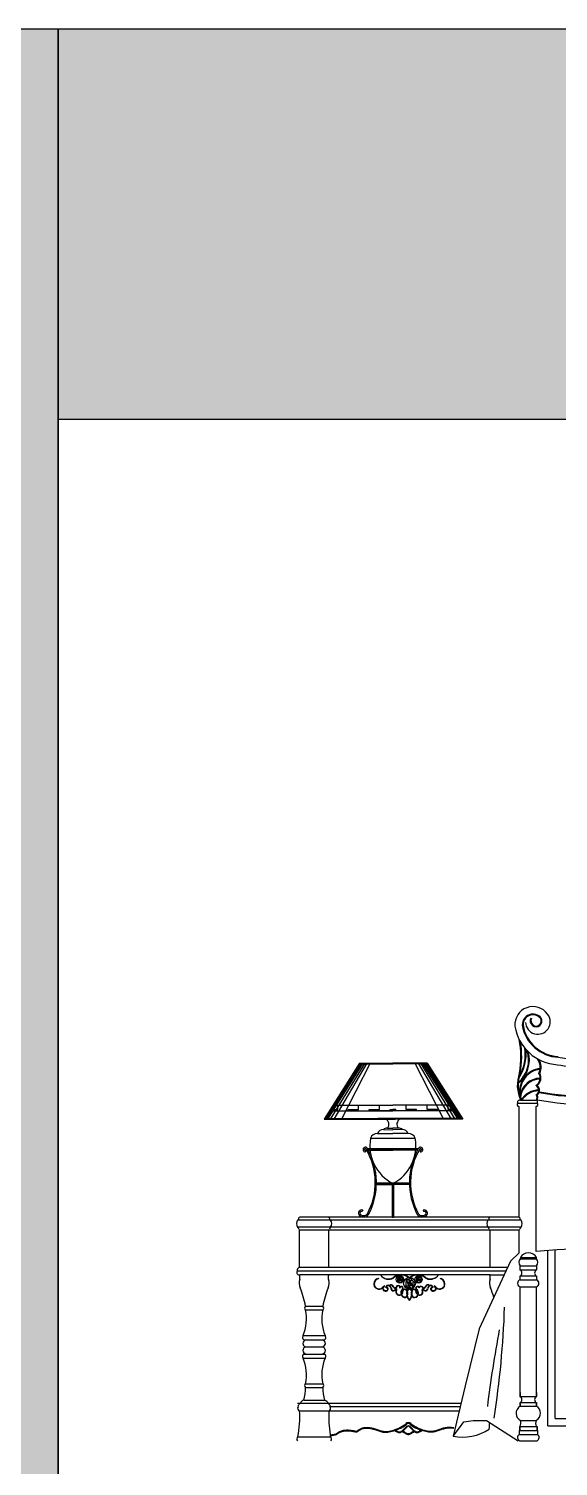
# Model space of a CAD drawing. Header units: millimetres. Extents: x 6388 to 59789, y -18725 to 8137.
# Drawn here: x 10038 to 11457, y 4280 to 8137 of the extents above; entities that cross this region are included whole.
import ezdxf

# ---------------------------------------------------------------- set-up
doc = ezdxf.new("R2010")
doc.units = ezdxf.units.MM
doc.layers.add('www.cad-blocks.net', color=7, linetype='Continuous')

# ---------------------------------------------------------------- blocks, each defined once
blk = doc.blocks.new('A$C705A3933')
for p, q in [((169.2, 1012.9), (73.8, 863.1)), ((169.2, 1012.9), (258.3, 1012.9)), ((350.1, 1012.9), (258.3, 1012.9)), ((350.1, 1012.9), (445.5, 863.1)), ((265.9, 889.1), (258.3, 889.1)), ((265.9, 885.6), (265.9, 889.1)), ((294, 889.1), (294, 900.5)), ((322, 889.1), (294, 889.1)), ((322, 885.6), (322, 889.1)), ((350.1, 889.1), (350.1, 900.5)), ((378.2, 889.1), (350.1, 889.1)), ((378.2, 885.6), (378.2, 889.1)), ((406.3, 889.1), (406.3, 900.5)), ((428.9, 889.1), (406.3, 889.1)), ((593.9, 906.1), (644.9, 906.1)), ((601.6, 913.5), (596, 913.5)), ((596, 896.8), (596, 600.1)), ((601.6, 913.5), (642.6, 913.5)), ((642.6, 508.3), (642.6, 896.8)), ((73.8, 863.1), (264.4, 863.1)), ((402.9, 863.1), (258.3, 863.1)), ((184.6, 779.1), (185, 775.3)), ((332.2, 779.1), (331.9, 775.3)), ((214, 687.7), (258.3, 687.7)), ((302.7, 691.5), (214.1, 691.5)), ((214.1, 691.5), (258.3, 691.5)), ((256.5, 691.1), (256.5, 600.1)), ((302.8, 687.7), (258.3, 687.7)), ((260.2, 691.2), (260.2, 600.1)), ((177.7, 618.7), (176.2, 615.3)), ((339.1, 618.7), (340.6, 615.3)), ((601.9, 592.1), (2.9, 592.1)), ((596.2, 600.1), (8.5, 600.1)), ((256.5, 600.1), (260.2, 600.1)), ((601.9, 573.1), (2.9, 573.1)), ((596.5, 565.1), (8.3, 565.1)), ((8.3, 465.1), (8.3, 565.1)), ((86.1, 565.1), (86.1, 465.1)), ((518.7, 565.1), (518.7, 465.1)), ((596.5, 504.4), (596.5, 565.1)), ((596.5, 504.4), (574, 481.9)), ((673.9, 40), (673.9, 510.1)), ((693.9, 60), (693.9, 511.2)), ((566.1, 465.1), (8.3, 465.1)), ((574, 481.9), (489.3, 300.6)), ((599.3, 488.5), (643.3, 488.5)), ((599.3, 469.3), (643.3, 469.3)), ((599.3, 458.4), (599.3, 469.3)), ((600.3, 491.4), (643.3, 491.4)), ((600.3, 491.4), (600.3, 488.5)), ((643.2, 488.5), (643.3, 488.5)), ((643.2, 469.3), (643.2, 458.4)), ((643.2, 469.3), (643.3, 469.3)), ((643.3, 488.5), (643.3, 491.4)), ((561.5, 455.1), (1.3, 455.1)), ((88.7, 445.1), (8.9, 445.1)), ((8.9, 433.4), (8.9, 445.1)), ((225.3, 445.1), (85.5, 445.1)), ((85.5, 433.4), (85.5, 445.1)), ((381.1, 445.1), (225.3, 445.1)), ((282.5, 441.3), (268.5, 438.2)), ((271.6, 438.9), (270.1, 426.1)), ((281.8, 429.4), (270.4, 428.3)), ((270.4, 428.3), (280.7, 424)), ((271.9, 438.9), (275.1, 428.8)), ((283.3, 436.6), (271.9, 438.9)), ((277.6, 437.7), (273.9, 432.4)), ((281.8, 429.4), (274.2, 432.9)), ((281.8, 429.4), (277.6, 437.7)), ((286.7, 433.3), (279.3, 440.6)), ((283.3, 436.6), (280.7, 424)), ((280.7, 424), (286.9, 433.6)), ((311.7, 435.5), (289.3, 430.5)), ((294.2, 431.6), (291.8, 411.2)), ((294.7, 431.7), (299.8, 415.5)), ((313, 428), (294.7, 431.7)), ((303.8, 429.9), (297.9, 421.3)), ((310.6, 416.6), (303.8, 429.9)), ((318.3, 422.8), (306.5, 434.4)), ((313, 428), (308.8, 407.8)), ((331.4, 445.1), (317.7, 445.1)), ((332.3, 440.9), (318.3, 437.7)), ((321.4, 438.4), (319.9, 425.7)), ((331.6, 429), (320.2, 427.8)), ((320.2, 427.8), (330.5, 423.5)), ((321.7, 438.5), (324.9, 428.3)), ((333.1, 436.1), (321.7, 438.5)), ((327.4, 437.3), (323.7, 431.9)), ((331.6, 429), (324, 432.4)), ((331.6, 429), (327.4, 437.3)), ((336.5, 432.9), (329.1, 440.1)), ((333.1, 436.1), (330.5, 423.5)), ((330.5, 423.5), (336.7, 433.2)), ((519.3, 445.1), (381.1, 445.1)), ((516.1, 445.1), (556.8, 445.1)), ((519.3, 433.4), (519.3, 445.1)), ((599.1, 458.5), (643.5, 458.5)), ((599.3, 442.3), (643.2, 442.3)), ((599.3, 432.2), (599.3, 442.3)), ((599.3, 432.2), (643.3, 432.2)), ((643.2, 442.3), (643.2, 432.2)), ((643.2, 432.2), (643.3, 432.2)), ((310.6, 416.6), (292.2, 414.7)), ((292.2, 414.7), (308.8, 407.8)), ((295.6, 400.8), (302.6, 407.3)), ((296.2, 402.8), (302.6, 408.8)), ((310.6, 416.6), (298.5, 422)), ((302.6, 408.8), (309, 402.8)), ((302.6, 407.3), (309.6, 400.8)), ((308.8, 407.8), (318.6, 423.3)), ((599.3, 413), (643.3, 413)), ((599.3, 118.8), (599.3, 413)), ((643.2, 413), (643.3, 413)), ((643.2, 118.8), (643.2, 413)), ((24, 360.8), (70.4, 360.8)), ((24.1, 351), (70.3, 351)), ((17.8, 282.1), (76.6, 282.1)), ((20.6, 270.7), (73.8, 270.7)), ((489.3, 300.6), (452, 147.5)), ((19.7, 232.6), (74.7, 232.6)), ((24.6, 251.7), (69.8, 251.7)), ((17.8, 222), (76.6, 222)), ((24, 143.3), (70.4, 143.3)), ((24.1, 153.1), (70.3, 153.1)), ((452, 147.5), (420, 12.5)), ((599.1, 119), (643.5, 119)), ((599.3, 129.7), (599.3, 118.8)), ((643.2, 129.7), (643.2, 118.8)), ((643.2, 129.7), (643.3, 129.7)), ((440.8, 100.1), (2.6, 100.1)), ((8.1, 80.1), (436, 80.1)), ((84.7, 100.2), (9.6, 100.2)), ((19.3, 108.8), (75.1, 108.8)), ((438.7, 91.4), (90.2, 91.4)), ((599.3, 102.7), (643.2, 102.7)), ((599.3, 102.7), (599.3, 92.6)), ((599.3, 92.6), (599.3, 102.7)), ((599.3, 92.6), (643.3, 92.6)), ((643.2, 92.6), (643.2, 102.7)), ((643.2, 102.7), (643.2, 92.6)), ((643.2, 92.6), (643.3, 92.6)), ((278.8, 36.5), (283.5, 39)), ((283.5, 39), (288, 41.7)), ((284.9, 25.5), (299.1, 40.2)), ((288, 41.7), (290.9, 43.6)), ((299.1, 40.2), (293.6, 37.3)), ((314.2, 25.5), (300, 40.2)), ((305.6, 37.3), (300, 40.2)), ((311.2, 41.7), (308.4, 43.6)), ((315.8, 39), (311.2, 41.7)), ((320.5, 36.5), (315.8, 39)), ((436.9, 34.7), (449, 50.8)), ((449, 50.8), (473.2, 54.8)), ((473.2, 54.8), (509.5, 54.8)), ((509.5, 54.8), (594.5, 0)), ((599.3, 54.4), (643.2, 54.4)), ((673.9, 40), (2411.3, 40)), ((693.9, 60), (2391.3, 60)), ((3.3, 10.8), (91.1, 10.8)), ((90.1, 15.9), (91.2, 16)), ((90.5, 14), (91.3, 14)), ((91.2, 16), (95.7, 16.5)), ((91.3, 14), (95.9, 14.5)), ((95.7, 16.5), (99.2, 16.9)), ((95.9, 14.5), (99.5, 15)), ((99.2, 16.9), (102, 17.4)), ((99.5, 15), (102.4, 15.5)), ((102, 17.4), (104.2, 18)), ((102.4, 15.5), (104.8, 16.1)), ((104.2, 18), (105.9, 18.7)), ((104.8, 16.1), (106.7, 16.8)), ((105.9, 18.7), (107.3, 19.3)), ((106.7, 16.8), (108.3, 17.6)), ((107.3, 19.3), (108.6, 20.1)), ((108.3, 17.6), (109.7, 18.4)), ((108.6, 20.1), (109.9, 20.9)), ((109.7, 18.4), (111, 19.3)), ((109.9, 20.9), (111.3, 21.8)), ((111, 19.3), (112.4, 20.1)), ((111.3, 21.8), (112.7, 22.7)), ((112.4, 20.1), (113.8, 21.1)), ((112.7, 22.7), (114.2, 23.7)), ((113.8, 21.1), (115.3, 21.9)), ((114.2, 23.7), (115.8, 24.6)), ((115.3, 21.9), (116.8, 22.8)), ((115.8, 24.6), (117.5, 25.4)), ((116.8, 22.8), (118.4, 23.6)), ((117.5, 25.4), (119.3, 26.2)), ((118.4, 23.6), (120.1, 24.4)), ((119.3, 26.2), (121.2, 27)), ((120.1, 24.4), (121.9, 25.1)), ((121.2, 27), (123.3, 27.6)), ((121.9, 25.1), (123.8, 25.6)), ((123.3, 27.6), (125.5, 28.1)), ((123.8, 25.6), (125.9, 26.1)), ((125.5, 28.1), (127.7, 28.4)), ((125.9, 26.1), (128, 26.5)), ((127.7, 28.4), (130.1, 28.7)), ((128, 26.5), (130.3, 26.7)), ((130.1, 28.7), (132.6, 28.9)), ((130.3, 26.7), (132.7, 26.9)), ((132.6, 28.9), (135.1, 29)), ((132.7, 26.9), (135.1, 27)), ((135.1, 29), (137.6, 29)), ((135.1, 27), (137.6, 27)), ((137.6, 29), (140.2, 28.9)), ((137.6, 27), (140.1, 26.9)), ((140.1, 26.9), (142.6, 26.7)), ((140.2, 28.9), (142.8, 28.7)), ((142.6, 26.7), (145.1, 26.4)), ((142.8, 28.7), (145.4, 28.4)), ((145.1, 26.4), (147.6, 26)), ((145.4, 28.4), (147.9, 28)), ((147.6, 26), (149.9, 25.7)), ((147.9, 28), (150.3, 27.7)), ((149.9, 25.7), (152.1, 25.3)), ((150.3, 27.7), (152.5, 27.3)), ((152.1, 25.3), (154.1, 24.9)), ((152.5, 27.3), (154.5, 26.9)), ((154.1, 24.9), (155.9, 24.6)), ((154.5, 26.9), (156.3, 26.5)), ((155.9, 24.6), (157.4, 24.3)), ((156.3, 26.5), (157.8, 26.2)), ((157.4, 24.3), (158.6, 24)), ((157.8, 26.2), (158.9, 26)), ((158.6, 24), (159.6, 23.8)), ((158.9, 26), (159.8, 25.8)), ((159.6, 23.8), (160.5, 23.7)), ((159.8, 25.8), (160.5, 25.7)), ((160.5, 25.7), (161.1, 25.8)), ((160.5, 23.7), (161.4, 23.8)), ((161.1, 25.8), (161.6, 25.9)), ((161.4, 23.8), (162.4, 24)), ((161.6, 25.9), (162.1, 26.2)), ((162.1, 26.2), (162.7, 26.6)), ((162.4, 24), (163.2, 24.5)), ((162.7, 26.6), (163.4, 27.1)), ((163.2, 24.5), (163.9, 25)), ((163.4, 27.1), (164.2, 27.8)), ((163.9, 25), (164.6, 25.5)), ((164.2, 27.8), (165.3, 28.6)), ((164.6, 25.5), (165.4, 26.2)), ((165.3, 28.6), (166.5, 29.4)), ((165.4, 26.2), (166.5, 27)), ((166.5, 29.4), (167.9, 30.4)), ((166.5, 27), (167.6, 27.8)), ((167.6, 27.8), (169, 28.7)), ((167.9, 30.4), (169.4, 31.3)), ((169, 28.7), (170.4, 29.6)), ((169.4, 31.3), (171.1, 32.2)), ((170.4, 29.6), (172, 30.4)), ((171.1, 32.2), (172.9, 33.1)), ((172, 30.4), (173.7, 31.3)), ((172.9, 33.1), (174.9, 33.9)), ((173.7, 31.3), (175.5, 32)), ((174.9, 33.9), (176.9, 34.5)), ((175.5, 32), (177.4, 32.6)), ((176.9, 34.5), (179, 35.1)), ((177.4, 32.6), (179.5, 33.1)), ((179, 35.1), (181.3, 35.5)), ((179.5, 33.1), (181.6, 33.5)), ((181.3, 35.5), (183.6, 35.8)), ((181.6, 33.5), (183.8, 33.8)), ((183.6, 35.8), (185.9, 35.9)), ((183.8, 33.8), (186, 33.9)), ((185.9, 35.9), (188.3, 36)), ((186, 33.9), (188.3, 34)), ((188.3, 36), (190.8, 35.9)), ((188.3, 34), (190.7, 33.9)), ((190.7, 33.9), (193.1, 33.8)), ((190.8, 35.9), (193.3, 35.8)), ((193.1, 33.8), (195.5, 33.5)), ((193.3, 35.8), (195.8, 35.5)), ((195.5, 33.5), (197.9, 33.2)), ((195.8, 35.5), (198.3, 35.1)), ((197.9, 33.2), (200.4, 32.7)), ((198.3, 35.1), (200.8, 34.7)), ((200.4, 32.7), (202.8, 32.1)), ((200.8, 34.7), (203.3, 34.1)), ((202.8, 32.1), (205.3, 31.5)), ((203.3, 34.1), (205.8, 33.4)), ((205.3, 31.5), (207.8, 30.8)), ((205.8, 33.4), (208.4, 32.7)), ((207.8, 30.8), (210.3, 30)), ((208.4, 32.7), (210.9, 31.9)), ((210.3, 30), (212.8, 29.2)), ((210.9, 31.9), (213.5, 31.1)), ((212.8, 29.2), (215.3, 28.3)), ((213.5, 31.1), (216, 30.2)), ((215.3, 28.3), (217.9, 27.4)), ((216, 30.2), (218.6, 29.2)), ((217.9, 27.4), (220.5, 26.4)), ((218.6, 29.2), (221.1, 28.3)), ((220.5, 26.4), (223.2, 25.5)), ((221.1, 28.3), (223.8, 27.4)), ((223.2, 25.5), (226, 24.7)), ((223.8, 27.4), (226.5, 26.6)), ((226, 24.7), (228.8, 24)), ((226.5, 26.6), (229.3, 26)), ((228.8, 24), (231.8, 23.4)), ((229.3, 26), (232.1, 25.4)), ((231.8, 23.4), (234.9, 23)), ((232.1, 25.4), (235.1, 25)), ((234.9, 23), (238.2, 22.9)), ((235.1, 25), (238.2, 24.9)), ((238.2, 24.9), (241.5, 24.9)), ((238.2, 22.9), (241.5, 22.9)), ((241.5, 24.9), (244.9, 25.2)), ((241.5, 22.9), (245.1, 23.2)), ((244.9, 25.2), (248.4, 25.7)), ((245.1, 23.2), (248.8, 23.7)), ((248.4, 25.7), (252.2, 26.4)), ((248.8, 23.7), (252.6, 24.5)), ((252.2, 26.4), (256.1, 27.4)), ((252.6, 24.5), (256.6, 25.5)), ((256.1, 27.4), (260.3, 28.7)), ((256.6, 25.5), (260.9, 26.8)), ((260.3, 28.7), (264.6, 30.3)), ((260.9, 26.8), (265.3, 28.4)), ((264.6, 30.3), (269.3, 32.1)), ((265.3, 28.4), (265.8, 28.5)), ((269.3, 32.1), (274, 34.2)), ((274, 34.2), (278.8, 36.5)), ((282.7, 26), (293.6, 37.3)), ((316.5, 26), (305.6, 37.3)), ((325.3, 34.2), (320.5, 36.5)), ((330, 32.1), (325.3, 34.2)), ((334.7, 30.3), (330, 32.1)), ((334, 28.4), (333.5, 28.5)), ((338.4, 26.8), (334, 28.4)), ((339, 28.7), (334.7, 30.3)), ((342.7, 25.5), (338.4, 26.8)), ((343.2, 27.4), (339, 28.7)), ((346.7, 24.5), (342.7, 25.5)), ((347.1, 26.4), (343.2, 27.4)), ((350.5, 23.7), (346.7, 24.5)), ((350.9, 25.7), (347.1, 26.4)), ((354.2, 23.2), (350.5, 23.7)), ((354.4, 25.2), (350.9, 25.7)), ((357.8, 22.9), (354.2, 23.2)), ((357.8, 24.9), (354.4, 25.2)), ((361.1, 24.9), (357.8, 24.9)), ((361.1, 22.9), (357.8, 22.9)), ((364.2, 25), (361.1, 24.9)), ((364.4, 23), (361.1, 22.9)), ((367.2, 25.4), (364.2, 25)), ((367.5, 23.4), (364.4, 23)), ((370, 26), (367.2, 25.4)), ((370.5, 24), (367.5, 23.4)), ((372.8, 26.6), (370, 26)), ((373.3, 24.7), (370.5, 24)), ((375.5, 27.4), (372.8, 26.6)), ((376.1, 25.5), (373.3, 24.7)), ((378.2, 28.3), (375.5, 27.4)), ((378.8, 26.4), (376.1, 25.5)), ((380.7, 29.2), (378.2, 28.3)), ((381.4, 27.4), (378.8, 26.4)), ((383.3, 30.2), (380.7, 29.2)), ((384, 28.3), (381.4, 27.4)), ((385.8, 31.1), (383.3, 30.2)), ((386.5, 29.2), (384, 28.3)), ((388.4, 31.9), (385.8, 31.1)), ((389, 30), (386.5, 29.2)), ((390.9, 32.7), (388.4, 31.9)), ((391.5, 30.8), (389, 30)), ((393.5, 33.4), (390.9, 32.7)), ((394, 31.5), (391.5, 30.8)), ((396, 34.1), (393.5, 33.4)), ((396.5, 32.1), (394, 31.5)), ((398.5, 34.7), (396, 34.1)), ((398.9, 32.7), (396.5, 32.1)), ((401, 35.1), (398.5, 34.7)), ((401.4, 33.2), (398.9, 32.7)), ((403.5, 35.5), (401, 35.1)), ((403.8, 33.5), (401.4, 33.2)), ((406, 35.8), (403.5, 35.5)), ((406.2, 33.8), (403.8, 33.5)), ((408.5, 35.9), (406, 35.8)), ((408.6, 33.9), (406.2, 33.8)), ((411, 36), (408.5, 35.9)), ((411, 34), (408.6, 33.9)), ((413.4, 35.9), (411, 36)), ((413.3, 33.9), (411, 34)), ((415.5, 33.8), (413.3, 33.9)), ((415.7, 35.8), (413.4, 35.9)), ((421.9, 33), (415.5, 33.8)), ((422.1, 35), (415.7, 35.8)), ((420, 12.5), (436.9, 34.7)), ((420, 12.5), (420.3, 12.6)), ((597, 27.4), (646.2, 27.4)), ((597, 27.4), (597, 16.5)), ((597, 16.5), (646.2, 16.5)), ((598.3, 27.4), (598.3, 38.3)), ((598.3, 38.3), (598.3, 27.4)), ((598.3, 38.2), (644.9, 38.2)), ((598.3, 0.1), (644.9, 0.1)), ((644.9, 27.4), (644.9, 38.3)), ((644.9, 38.3), (644.9, 27.4)), ((646.2, 27.4), (646.2, 16.5))]:
    blk.add_line(p, q)
at = {"linetype": 'ByBlock', "ltscale": 5000}
for p, q in [((171.8, 1012.9), (76.4, 863.1)), ((172.7, 1012.9), (77.2, 863.1)), ((173.6, 1012.9), (78.1, 863.1)), ((174.5, 1012.9), (79.1, 863.1)), ((178.1, 1012.9), (82.6, 863.1)), ((182.8, 1012.9), (90.2, 863.1)), ((188.7, 1012.9), (100.4, 863.1)), ((197.5, 1012.9), (120.7, 863.1)), ((168.2, 1011.4), (258.3, 1011.4)), ((350.1, 1011.4), (258.3, 1011.4)), ((317.5, 1012.9), (394.3, 863.1)), ((326.3, 1012.9), (414.6, 863.1)), ((332.2, 1012.9), (424.7, 863.1)), ((336.9, 1012.9), (432.3, 863.1)), ((340.4, 1012.9), (435.9, 863.1)), ((343.1, 1012.9), (438.5, 863.1)), ((345.8, 1012.9), (441.2, 863.1)), ((347.5, 1012.9), (443.2, 862.7)), ((90.3, 889.1), (110.3, 889.1)), ((97.6, 900.5), (258.3, 900.5)), ((110.3, 889.1), (110.3, 900.5)), ((138.4, 885.6), (138.4, 889.1)), ((138.4, 889.1), (166.4, 889.1)), ((166.4, 889.1), (166.4, 900.5)), ((194.5, 885.6), (194.5, 889.1)), ((194.5, 889.1), (222.6, 889.1)), ((222.6, 889.1), (222.6, 900.5)), ((250.7, 885.6), (250.7, 889.1)), ((250.7, 889.1), (258.3, 889.1)), ((421.6, 900.5), (258.3, 900.5)), ((78.2, 864.6), (264.4, 864.6)), ((88.1, 885.6), (258.3, 885.6)), ((431.2, 885.6), (217.7, 885.6)), ((444.5, 864.6), (217.7, 864.6)), ((445.5, 863.1), (276.6, 863.1)), ((198.5, 812.4), (318.1, 812.4)), ((217, 824.9), (258.3, 824.9)), ((232.9, 834.8), (258.3, 834.7)), ((243.4, 838.5), (258.3, 838.4)), ((273.1, 838.5), (258.3, 838.4)), ((283.7, 834.8), (258.3, 834.7)), ((299.6, 824.9), (258.3, 824.9)), ((326.4, 783.3), (190.4, 783.3)), ((190.4, 783.3), (258.3, 783.3)), ((192.5, 779.5), (258.3, 779.5)), ((324.3, 779.5), (258.3, 779.5))]:
    blk.add_line(p, q, dxfattribs=at)
for points in [[(279.5, 434), (275.8, 435.1), (277.3, 431.5)], [(306.9, 423.8), (300.9, 425.6), (303.3, 419.8)], [(329.3, 433.5), (325.6, 434.6), (327.1, 431)]]:
    blk.add_lwpolyline(points, close=True)
for centre, radius in [((277, 433.1), 9.86), ((302.9, 422.5), 15.8), ((326.8, 432.7), 9.86)]:
    blk.add_circle(centre, radius)
for centre, radius, start, end in [((633.8, 1116.4), 48.5, 35.6997, 184.3594), ((633.8, 1116.4), 28.5, 37.7744, 182.8663), ((633.8, 1116.4), 26.5, 38.191, 182.6183), ((647, 1124.1), 33.3, 182.4093, 38.2365), ((642.3, 1126.7), 15.8, 153.0472, 26.9528), ((642.3, 1126.7), 13.8, 153.0472, 26.1764), ((707, 1132), 123.1, 189.0191, 266.6509), ((707, 1132), 103.1, 189.5115, 266.9315), ((707, 1132), 101.1, 189.5782, 266.9642), ((544.1, 1021.6), 80.3, 308.3955, 15.9332), ((544.1, 1021.6), 78.3, 309.7278, 18.6989), ((504.3, 1035.9), 111.1, 325.5388, 7.7989), ((351.6, 1029.1), 250, 350.3032, 11.0916), ((504.3, 1035.9), 109.1, 328.5845, 9.4878), ((348.3, 1030), 255.4, 350.2036, 9.1396), ((615.8, 1002.3), 37.8, 334.0051, 37.2971), ((615.8, 1002.3), 39.8, 335.595, 31.4648), ((759.5, 1321.3), 317.8, 259.181, 284.8706), ((759, 1322.1), 298.6, 258.8999, 284.9557), ((683.1, 954.3), 91.2, 159.0343, 206.6025), ((683.1, 954.3), 89.2, 159.0343, 205.8016), ((659.6, 937.1), 61.9, 96.15, 186.5909), ((654.1, 917.1), 55.6, 90.7078, 172.2799), ((659.6, 937.1), 59.9, 96.15, 186.5909), ((654.1, 917.1), 53.6, 90.8972, 174.8799), ((630.5, 973.4), 22.9, 298.2455, 32.6575), ((630.5, 973.4), 24.9, 306.1585, 30.076), ((649.5, 885.4), 55.5, 89.7044, 149.646), ((649.5, 885.4), 53.5, 89.7429, 148.3842), ((635.6, 940.3), 14.1, 299.2424, 66.2157), ((634.8, 921.1), 10.4, 313.2665, 41.5437), ((634.8, 921.1), 12.4, 318.9257, 30.9634), ((635.6, 940.3), 16.1, 307.2617, 53.7043), ((769.1, 1542), 618.9, 258.9706, 284.1996), ((769.1, 1541.3), 616.2, 258.9775, 284.192), ((596, 901.7), 4.89, 116.4058, 269.8315), ((596.8, 909.2), 4.32, 100.1163, 227.4477), ((641.9, 909.2), 4.32, 312.5523, 79.8837), ((642.6, 901.7), 4.89, 270.1685, 63.5942), ((769.3, 1548.2), 645, 258.9515, 284.2937), ((229.9, 848.6), 17.6, 325.6014, 55.651), ((286.6, 848.6), 17.6, 124.349, 214.3986), ((311, 791.8), 114.5, 169.9962, 242.6044), ((217.3, 804.4), 20.4, 90.9754, 159.1082), ((232.9, 817), 17.8, 90, 153.8109), ((242.3, 825), 13.6, 85.2699, 133.6097), ((205.6, 791.8), 114.5, 297.3956, 10.0038), ((274.3, 825), 13.6, 46.3903, 94.7301), ((283.7, 817), 17.8, 26.1891, 90), ((299.3, 804.4), 20.4, 20.8918, 89.0246), ((184.4, 781.5), 6.16, 32.0735, 275.454), ((184.4, 781.5), 2.42, 32.0735, 275.454), ((35.6, 692.8), 175.6, 331.461, 30.8136), ((28.8, 692.6), 185.3, 332.3858, 29.8079), ((488, 692.6), 185.3, 150.1921, 207.6142), ((481.2, 692.8), 175.6, 149.1864, 208.539), ((332.5, 781.5), 6.16, 264.546, 147.9265), ((332.5, 781.5), 2.42, 264.546, 147.9265), ((174.3, 610.9), 8.49, 66.2695, 227.016), ((342.5, 610.9), 8.49, 312.984, 113.7305), ((16.9, 582.6), 16.9, 145.6843, 214.3157), ((0.6, 597.5), 5.94, 293.6015, 5.9776), ((9.1, 597.4), 2.68, 100.7984, 164.9842), ((85.3, 597.4), 2.68, 15.0158, 79.2016), ((93.8, 597.5), 5.94, 174.0224, 246.3985), ((77.5, 582.6), 16.9, 325.6843, 34.3157), ((179.8, 616.9), 16.6, 227.0772, 322.3729), ((174.3, 610.9), 4.75, 66.2695, 227.016), ((179.8, 616.8), 12.7, 226.9126, 322.2806), ((337, 616.9), 16.6, 217.6271, 312.9228), ((337, 616.8), 12.7, 217.7194, 313.0874), ((342.5, 610.9), 4.75, 312.984, 113.7305), ((527.3, 582.6), 16.9, 145.6843, 214.3157), ((511, 597.5), 5.94, 293.6015, 5.9776), ((519.5, 597.4), 2.68, 100.7984, 164.9842), ((595.7, 597.4), 2.68, 15.0158, 79.2016), ((604.2, 597.5), 5.94, 174.0224, 246.3985), ((587.9, 582.6), 16.9, 325.6843, 34.3157), ((-0.8, 567), 7.13, 4.0724, 58.2419), ((9.1, 567.8), 2.84, 182.7618, 252.4722), ((85.3, 567.8), 2.84, 287.5278, 357.2382), ((95.2, 567), 7.13, 121.7581, 175.9276), ((509.6, 567), 7.13, 4.0724, 58.2419), ((519.5, 567.8), 2.84, 182.7618, 252.4722), ((595.7, 567.8), 2.84, 287.5278, 357.2382), ((605.6, 567), 7.13, 121.7581, 175.9276), ((621.8, 480.5), 24.1, 26.9048, 153.1131), ((1525.5, -12551.4), 13089.5, 85.9826, 93.86786), ((9.7, 456.6), 8.6, 99.939, 190.2048), ((611.8, 478.9), 15.7, 142.5334, 217.4666), ((631.5, 478.9), 15.2, 320.817, 39.183), ((7.3, 451.7), 6.86, 150.9844, 283.5611), ((35.1, 423), 28.2, 158.2318, 206.0757), ((59.3, 423), 28.2, 333.9243, 21.7682), ((87.1, 451.7), 6.86, 256.4389, 283.5611), ((223.7, 420.1), 16.4, 114.0476, 202.3457), ((223.7, 420.1), 15.3, 102.3075, 201.9354), ((247.1, 459.3), 26, 213.2929, 300.9124), ((246.2, 462.8), 28.3, 237.3129, 298.7721), ((280.7, 414.3), 31.5, 45.7891, 131.3939), ((281.4, 412), 32.7, 49.5965, 130.0617), ((324.6, 414.3), 31.5, 48.6061, 134.2109), ((323.8, 412), 32.7, 49.9383, 130.4035), ((358.2, 459.3), 26, 239.0876, 308.3442), ((359, 462.8), 28.3, 241.2279, 321.2761), ((381.5, 420.1), 15.3, 338.0646, 77.6925), ((381.5, 420.1), 16.4, 337.6543, 65.9524), ((517.7, 451.7), 6.86, 256.4389, 283.5611), ((545.5, 423), 28.2, 158.2318, 206.0757), ((603.3, 422.6), 10.4, 112.6267, 247.3733), ((594.8, 450), 9.58, 298.4959, 63.2217), ((647.8, 450), 9.58, 116.7783, 241.5041), ((640, 422.6), 10.1, 288.7349, 71.2651), ((-239.2, 312.3), 267.6, 10.4283, 21.5392), ((333.6, 312.3), 267.6, 158.4608, 169.5717), ((222, 422.9), 16.2, 213.9541, 334.036), ((222, 422.9), 15.1, 214.3703, 321.0388), ((237.5, 409), 6.9, 98.1888, 231.686), ((237.5, 409), 5.82, 130.6693, 231.3946), ((239.3, 412.2), 10.5, 234.8723, 288.7795), ((239.3, 412.2), 9.42, 235.0578, 288.4381), ((245.7, 410.3), 6.82, 61.3828, 175.1686), ((240.5, 407), 4.17, 295.2807, 112.6775), ((245.7, 410.3), 5.74, 61.9076, 159.8943), ((240.5, 407), 5.25, 294.5543, 92.1973), ((241.9, 405.9), 11.5, 11.2151, 55.421), ((253.3, 411.8), 6.75, 17.3352, 133.5095), ((241.9, 405.9), 12.6, 10.7182, 55.6939), ((253.3, 411.8), 5.67, 17.3352, 133.5095), ((259.4, 408.1), 6.25, 180.4287, 342.4101), ((259.4, 408.1), 5.17, 179.3764, 343.0099), ((264, 415.1), 5.47, 197.3352, 327.8119), ((264, 415.1), 4.39, 197.3352, 325.3289), ((266.5, 405.7), 2.37, 314.3083, 157.2219), ((266.5, 405.7), 1.29, 308.3083, 155.2706), ((275.6, 400), 9.52, 150.4027, 6.552), ((275.6, 400), 8.44, 151.5705, 7.3184), ((272.8, 411.5), 5.37, 21.4973, 167.6911), ((272.8, 411.5), 4.29, 332.9019, 170.2244), ((280.7, 409.2), 4.08, 324.3021, 175.0285), ((280.7, 409.2), 5.16, 322.7014, 124.0462), ((292.2, 397.1), 12.7, 130.2023, 272.9318), ((292.2, 397.1), 11.6, 129.5962, 271.2701), ((290.3, 400.5), 6.38, 21.5959, 174.8143), ((290.3, 400.5), 5.3, 2.9613, 173.6322), ((284.4, 395.5), 12.9, 308.9632, 31.7692), ((284.4, 395.5), 13.9, 307.459, 31.7692), ((324.1, 395.9), 29.1, 138.5084, 222.4366), ((324.1, 395.9), 28.1, 138.5084, 219.965), ((281.1, 395.9), 28.1, 320.035, 41.4916), ((281.1, 395.9), 29.1, 317.5634, 41.4916), ((320.8, 395.5), 13.9, 148.2308, 232.541), ((320.8, 395.5), 12.9, 148.2308, 231.4503), ((314.9, 400.5), 6.38, 5.1857, 158.4041), ((314.9, 400.5), 5.3, 6.3678, 177.0387), ((314.9, 396.3), 12.2, 257.9663, 58.8996), ((314.9, 396.3), 11.1, 259.2227, 59.9486), ((324.5, 409.2), 5.16, 37.7906, 218.3549), ((329.6, 400), 9.52, 173.448, 29.5973), ((324.5, 409.2), 4.08, 4.9715, 215.6979), ((329.6, 400), 8.44, 172.6816, 28.4295), ((333.3, 408.9), 5.81, 43.3719, 143.5664), ((333.3, 408.9), 4.73, 44.6585, 172.2151), ((338.7, 405.7), 2.37, 22.7781, 225.6917), ((341.3, 415.1), 5.47, 212.1881, 342.6648), ((338.7, 405.7), 1.29, 24.7294, 231.6917), ((341.3, 415.1), 4.39, 210.8114, 342.6648), ((345.8, 408.1), 6.25, 197.5899, 359.5713), ((345.8, 408.1), 5.17, 196.9901, 0.6236), ((351.9, 411.8), 6.75, 46.4905, 162.6648), ((351.9, 411.8), 5.67, 46.4905, 162.6648), ((363.4, 405.9), 12.6, 124.3061, 169.2818), ((363.4, 405.9), 11.5, 124.579, 168.7849), ((359.5, 410.3), 6.82, 4.8314, 118.6172), ((359.5, 410.3), 5.74, 20.1057, 118.0924), ((364.7, 407), 5.25, 87.8027, 245.4457), ((364.7, 407), 4.17, 67.3225, 244.7193), ((365.9, 412.2), 10.5, 251.2205, 305.1277), ((365.9, 412.2), 9.42, 251.5619, 304.9422), ((367.7, 409), 6.9, 308.314, 81.8112), ((383.2, 422.9), 16.2, 205.964, 326.0459), ((367.7, 409), 5.82, 308.6054, 49.3307), ((383.2, 422.9), 15.1, 218.9612, 325.6297), ((271.2, 312.3), 267.6, 15.7731, 21.5392), ((-89, 326.6), 115.7, 337.3691, 12.1433), ((27.7, 355.9), 6.13, 127.3274, 233.7688), ((183.4, 326.6), 115.7, 167.8567, 202.6309), ((66.7, 355.9), 6.13, 306.2312, 52.6726), ((-1915.4, 440.8), 2474.6, 351.1563, 358.094), ((22.8, 277.3), 6.93, 135.6737, 288.3405), ((26.7, 261.2), 9.71, 100.3775, 257.536), ((71.6, 277.3), 6.93, 251.6595, 44.3263), ((67.7, 261.2), 9.71, 282.464, 79.6225), ((3539.1, -274), 3049.5, 169.1911, 173.1109), ((22.3, 226.7), 6.52, 66.395, 225.9885), ((26.7, 242.2), 9.71, 102.3657, 259.7208), ((67.7, 242.2), 9.71, 280.2792, 77.6343), ((72.1, 226.7), 6.52, 314.0115, 113.605), ((-89, 177.5), 115.7, 347.8568, 22.631), ((183.4, 177.5), 115.7, 157.369, 192.1432), ((-112.9, 144.7), 136.9, 344.8385, 359.4383), ((27.7, 148.2), 6.13, 126.2312, 232.6726), ((66.7, 148.2), 6.13, 307.3274, 53.7688), ((207.3, 144.7), 136.9, 180.5617, 195.1615), ((594.8, 110.4), 9.58, 298.4959, 63.2217), ((647.8, 110.4), 9.58, 116.7783, 241.5041), ((10.2, 87.1), 7.35, 143.3767, 253.333), ((-259, 63.6), 267.6, 348.6082, 3.5152), ((14.2, 91.4), 9.92, 117.3364, 179.2458), ((22.3, 95.8), 13.4, 103.1108, 161.0056), ((70.7, 93.1), 16.3, 25.1788, 74.1409), ((80.2, 91.4), 9.92, 0.7542, 62.6636), ((493.5, 72), 407.3, 178.8693, 187.9694), ((84.2, 87.1), 7.35, 286.667, 36.6233), ((610.3, 73.8), 21.7, 120.1741, 243.3718), ((632.3, 73.9), 21.7, 300.3349, 59.6651), ((232.8, 127.7), 104.5, 288.2789, 304.6932), ((325.9, 13.8), 46, 132.2357, 139.6056), ((273.4, 64.1), 29.3, 310.0694, 321.8024), ((299.8, 34.1), 14.6, 72.7974, 109.4779), ((299.6, 34.7), 11.8, 73.9401, 106.0599), ((325.9, 64.1), 29.3, 218.1976, 229.8411), ((273.4, 13.8), 46, 40.3944, 48.1034), ((366.5, 127.7), 104.5, 235.3068, 251.7211), ((111.3, 72), 407.3, 354.2717, 356.8081), ((584.4, 46.9), 17.1, 329.4254, 28.857), ((655.9, 46.8), 15.1, 146.7294, 214.9882), ((8.4, 5.1), 7.67, 131.6108, 220.6454), ((353.4, 63.6), 267.6, 190.3539, 191.3918), ((86, 5.1), 7.67, 319.3546, 48.3892), ((278.8, 40.4), 19.7, 219.9146, 227.2804), ((273.3, 34.4), 11.5, 227.2804, 248.9482), ((278.8, 40.4), 17.7, 222.3069, 227.2804), ((273.3, 34.4), 9.48, 227.2804, 248.9482), ((282.1, 57.3), 36, 248.9482, 255.9771), ((282.1, 57.3), 34, 248.9482, 255.9771), ((277.1, 37.4), 15.5, 255.9771, 266.69), ((277.1, 37.4), 13.5, 255.9771, 266.69), ((276.6, 29.1), 7.12, 266.69, 306.8515), ((276.6, 29.1), 5.12, 266.69, 306.8515), ((282.8, 20.8), 5.23, 65.5325, 126.8515), ((282.8, 20.8), 3.23, 65.5325, 126.8515), ((264, -20.6), 48.7, 63.4579, 65.5325), ((264, -20.6), 50.7, 63.4579, 65.5325), ((252.2, -44.3), 75.2, 61.7888, 63.4579), ((252.2, -44.3), 77.2, 61.7888, 63.4579), ((256.6, -36), 65.7, 59.208, 61.7888), ((256.6, -36), 67.7, 59.208, 61.7888), ((356.9, 132.3), 130.2, 239.208, 241.0416), ((356.9, 132.3), 128.2, 239.208, 241.0416), ((299.2, 28), 10.9, 241.0416, 258.7013), ((299.2, 28), 8.91, 241.0416, 258.7013), ((303.3, 48.6), 31.9, 258.7013, 263.4505), ((303.3, 48.6), 29.9, 258.7013, 263.0104), ((296, 48.6), 29.9, 276.9896, 281.2987), ((296, 48.6), 31.9, 276.5495, 281.2987), ((300.1, 28), 8.91, 281.2987, 298.9584), ((300.1, 28), 10.9, 281.2987, 298.9584), ((242.4, 132.3), 128.2, 298.9584, 300.792), ((242.4, 132.3), 130.2, 298.9584, 300.792), ((342.7, -36), 67.7, 118.2112, 120.792), ((342.7, -36), 65.7, 118.2112, 120.792), ((347.1, -44.3), 77.2, 116.5421, 118.2112), ((347.1, -44.3), 75.2, 116.5421, 118.2112), ((335.3, -20.6), 50.7, 114.4675, 116.5421), ((335.3, -20.6), 48.7, 114.4675, 116.5421), ((316.5, 20.8), 5.23, 53.1485, 114.4675), ((316.5, 20.8), 3.23, 53.1485, 114.4675), ((322.7, 29.1), 7.12, 233.1485, 273.31), ((322.7, 29.1), 5.12, 233.1485, 273.31), ((322.2, 37.4), 13.5, 273.31, 284.0229), ((322.2, 37.4), 15.5, 273.31, 284.0229), ((317.2, 57.3), 34, 284.0229, 291.0518), ((317.2, 57.3), 36, 284.0229, 291.0518), ((326, 34.4), 9.48, 291.0518, 312.7196), ((326, 34.4), 11.5, 291.0518, 312.7196), ((320.5, 40.4), 17.7, 312.7196, 317.6931), ((320.5, 40.4), 19.7, 312.7196, 320.0854), ((446, 135.8), 126, 258.0707, 304.0149), ((601.8, 8.6), 9.23, 121.1121, 247.9723), ((641.4, 8.6), 9.23, 292.0277, 58.8879)]:
    blk.add_arc(centre, radius, start, end)
blk = doc.blocks.new('FORMAT')
at = {"true_color": 0x444444}
blk.add_hatch(color=250, dxfattribs=at).paths.add_polyline_path([(10116.5, 8137.1), (6387.5, 8137.1), (6387.5, -18724.9), (10116.5, -18724.9)])
at = {"true_color": 0x546d8e}
h = blk.add_hatch(color=155, dxfattribs=at)
h.set_gradient(color1=(68, 68, 68), color2=(84, 109, 142), tint=1)
h.paths.add_polyline_path([(10116.5, 8137.1), (10116.5, 7089.1), (59789.4, 7089.1), (59789.4, 8137.1)])
at = {"color": 250, "true_color": 0x444444}
for p, q in [((6387.5, 8137.1), (10116.5, 8137.1)), ((10116.5, 8137.1), (10116.5, -18724.9))]:
    blk.add_line(p, q, dxfattribs=at)
at = {"color": 155, "true_color": 0x546d8e}
for p, q in [((10116.5, -18724.9), (10116.5, 8137.1)), ((10116.5, 8137.1), (59789.4, 8137.1)), ((10116.5, 7089.1), (59789.4, 7089.1))]:
    blk.add_line(p, q, dxfattribs=at)
blk.add_line((10116.5, 8137.1), (10116.5, -18724.9))

msp = doc.modelspace()

# ---------------------------------------------------------------- block references
msp.add_blockref('A$C705A3933', (10755.6, 4348.3))
at = {"layer": 'www.cad-blocks.net'}
msp.add_blockref('FORMAT', (0, 0), dxfattribs=at)

doc.saveas('drawing.dxf')
